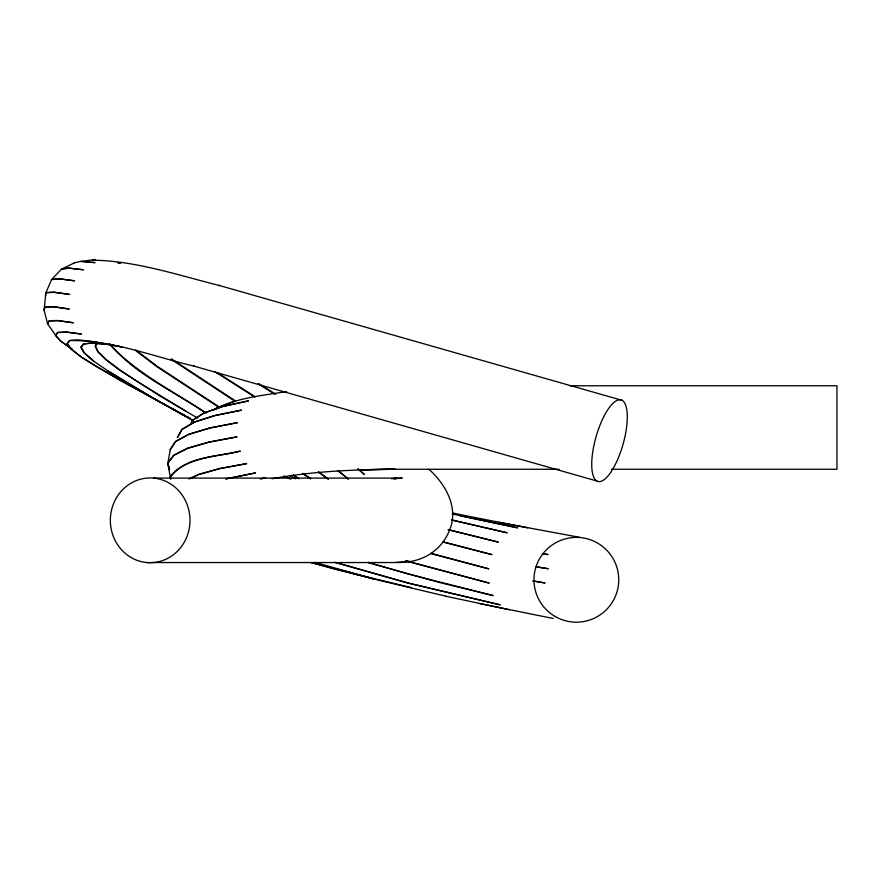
<?xml version="1.0" encoding="UTF-8"?>
<svg xmlns="http://www.w3.org/2000/svg" width="881" height="881" viewBox="0 0 881 881"><rect width="100%" height="100%" fill="white"/><g stroke="black" fill="none" stroke-linecap="round" stroke-linejoin="round"><path stroke-width="1.32" d="M45.471 296.071L45.856 292.789L51.704 279.376L59.379 278.737L74.599 280.83L59.269 278.903L51.55 279.607L61.648 269.035L68.817 268.044L83.409 269.784L68.663 268.165L61.439 269.201L74.566 262.747M169.559 469.694L167.775 463.505L170.33 449.409L175.539 441.392L188.875 434.179L209.81 427.902L237.551 422.638L209.777 428.089L188.809 434.432L175.44 441.7L170.187 449.773M191.133 422.781L192.3 420.424L204.04 412.969L222.981 406.438L248.497 400.877L223.124 406.339L204.238 412.837L192.576 420.259M177.555 437.383L182.125 429.245L194.668 421.922L214.711 415.524L241.493 410.139L214.623 415.667L194.525 422.12L181.915 429.499L177.29 437.681M72.176 349.283L60.536 341.09L55.723 335.518L57.772 332.578L66.504 332.159L81.404 334.042L66.361 332.027L57.573 332.39L55.481 335.287L60.282 340.804L71.934 348.964M167.775 463.505L173.634 455.543L187.587 448.407L209.028 442.196L237.132 436.866L209.006 441.998L187.565 448.143L173.623 455.213L167.775 463.12L170.33 477.216C185.528 456.556 217.618 457.03 240.304 451.094C217.574 456.81 185.495 456.292 170.187 476.841L170.694 479.275M97.461 343.26L95.412 345.87L98.044 351.574L106.105 359.503L119.42 369.602L137.59 381.726L185.825 411.141M97.185 343.348L95.082 345.958L97.659 351.673L105.698 359.613L119.012 369.723L159.692 395.822L197.586 418.057M214.281 409.533L216.44 408.035L234.016 401.472M212.938 410.326C235.271 397.86 261.745 395.657 286.6 391.56M190.307 478.647L198.621 474.628L219.699 468.67L246.669 463.615L219.578 468.527L198.445 474.419L188.908 478.978M394.292 479.066L396.659 477.931L391.638 478.768M226.032 478.945L255.468 472.921L225.855 478.846M92.637 260.192L95.137 259.477L81.052 261.415L95.038 262.637L81.239 261.349L74.312 262.813M92.417 260.17C135.542 260.732 177.885 275.125 219.578 285.565L218.94 285.378L622.184 400.359A42.387 14.008 -74.1 0 1 613.991 467.007A42.387 14.008 -74.1 0 1 592.362 454.673A42.387 14.008 -74.1 0 1 622.184 400.359M271.998 478.757C312.491 471.269 353.81 469.573 394.908 469.232L358.38 469.804L394.908 469.232M261.646 478.691L265.644 477.887L260.269 478.956M409.07 561.263L395.294 562.541L146.709 562.541M394.303 478.812L402.232 478.097L153.646 478.097A42.387 39.832 -90 0 0 114.078 538.236A42.387 39.832 -90 0 0 182.796 544.634A42.387 39.832 -90 0 0 153.646 478.097M395.899 562.463C422.55 563.488 444.487 550.041 451.7 523.788C456.336 502.842 443.914 482.744 428.893 469.232M45.856 292.789L54.016 292.338L69.676 294.463L54.06 292.14L45.911 292.525L44.072 310.233L45.019 307.15L53.521 306.841L69.225 309.033L53.499 306.643L44.986 306.885L44.05 309.903L47.629 323.933L49.16 320.97L57.86 320.673L73.288 322.776L57.772 320.497L49.039 320.728L47.497 323.624L55.723 335.518M570.117 385.779L836.95 385.779L836.95 469.265L611.381 469.265M392.695 469.265L559.116 469.265M118.175 262.857L120.84 262.912L118.142 262.835M177.257 411.427L97.538 367.377L81.151 356.937L70.909 348.953L67.055 343.458L69.566 340.451L78.222 339.846L92.571 341.465L122.239 347.004L105.456 344.163L91.932 342.995L83.563 343.953L80.799 347.169L83.893 352.719L92.879 360.637L107.956 370.901L152.347 397.595L193.501 420.821M105.456 344.163L92.12 343.006L83.838 343.975L81.14 347.191L84.279 352.763L93.276 360.681M536.254 566.824L548.257 568.741L536.265 566.758M533.016 581.008L545.086 582.969L533.038 580.953M580.039 537.399L498.822 522.323M527.675 527.829L465.796 515.748M553.334 618.517L479.352 603.518M452.526 512.973L465.697 515.704M509.427 609.784L445.687 596.195M460.157 515.748L517.455 527.829L452.217 513.953M310.806 562.441L335.738 569.39L411.405 587.649M445.599 596.14L373.709 578.982L310.938 562.519M451.413 519.988L507.181 532.818L451.524 519.856M448.187 529.8L498.382 542.123L448.297 529.591M443.209 542.101L492.005 554.645L443.286 541.859M338.502 569.467L373.709 578.982M373.731 578.916L314.902 562.364M430.853 553.587L488.845 568.873L430.908 553.301M596.844 481.004L193.6 366.011L194.283 366.188C153.272 356.574 112.372 340 69.808 340.562L67.352 343.601L71.251 349.118L81.493 357.124L119.805 380.306L190.45 418.585M405.48 560.933L489.252 583.101L405.524 560.613M368.126 562.64L438.749 582.297L493.206 595.6L408.123 573.96L368.225 562.331M336.135 562.541L408.31 583.035L500.21 604.862L408.332 583.2L334.714 562.353M284.772 476.258L291.071 479.022M283.671 476.092L289.948 478.857M178.458 412.066L185.638 415.887M188.027 417.165L190.428 418.442M193.38 420.832L152.105 397.584L107.581 370.857M289.508 475.344L295.542 478.879M293.34 475.277L298.989 478.735M293.274 475.112L298.912 478.57M204.965 412.671C172.918 390.602 134.397 374.073 109.607 343.546M206.33 413.068C173.92 391.704 138.053 373.929 110.896 345.704M258.408 383.521L275.742 394.314M258.221 383.852L274.398 393.906M214.678 371.54L254.73 397.034M219.193 407.507L156.917 366.716L135.509 350.407M217.144 372.531L254.95 396.648M219.435 407.11L157.236 366.32L135.806 350.043M235.183 401.373L171.233 359.349M235.425 400.943L171.465 358.886M302.756 473.626L310.608 478.879M302.745 473.394L310.586 478.658M318.415 472.106L328.272 479.198M318.459 471.853L328.294 478.978M337.886 470.74L348.281 479.066M337.974 470.531L348.325 478.934M167.775 463.12L169.57 469.265M547.839 554.512L542.465 553.653L547.839 554.512M364.095 474.198L357.994 468.901L364.095 474.198M555.162 616.502A42.387 42.387 0 0 0 618.748 579.797A42.387 42.387 0 0 0 555.162 543.081A42.387 42.387 0 0 0 555.162 616.502"/></g></svg>
